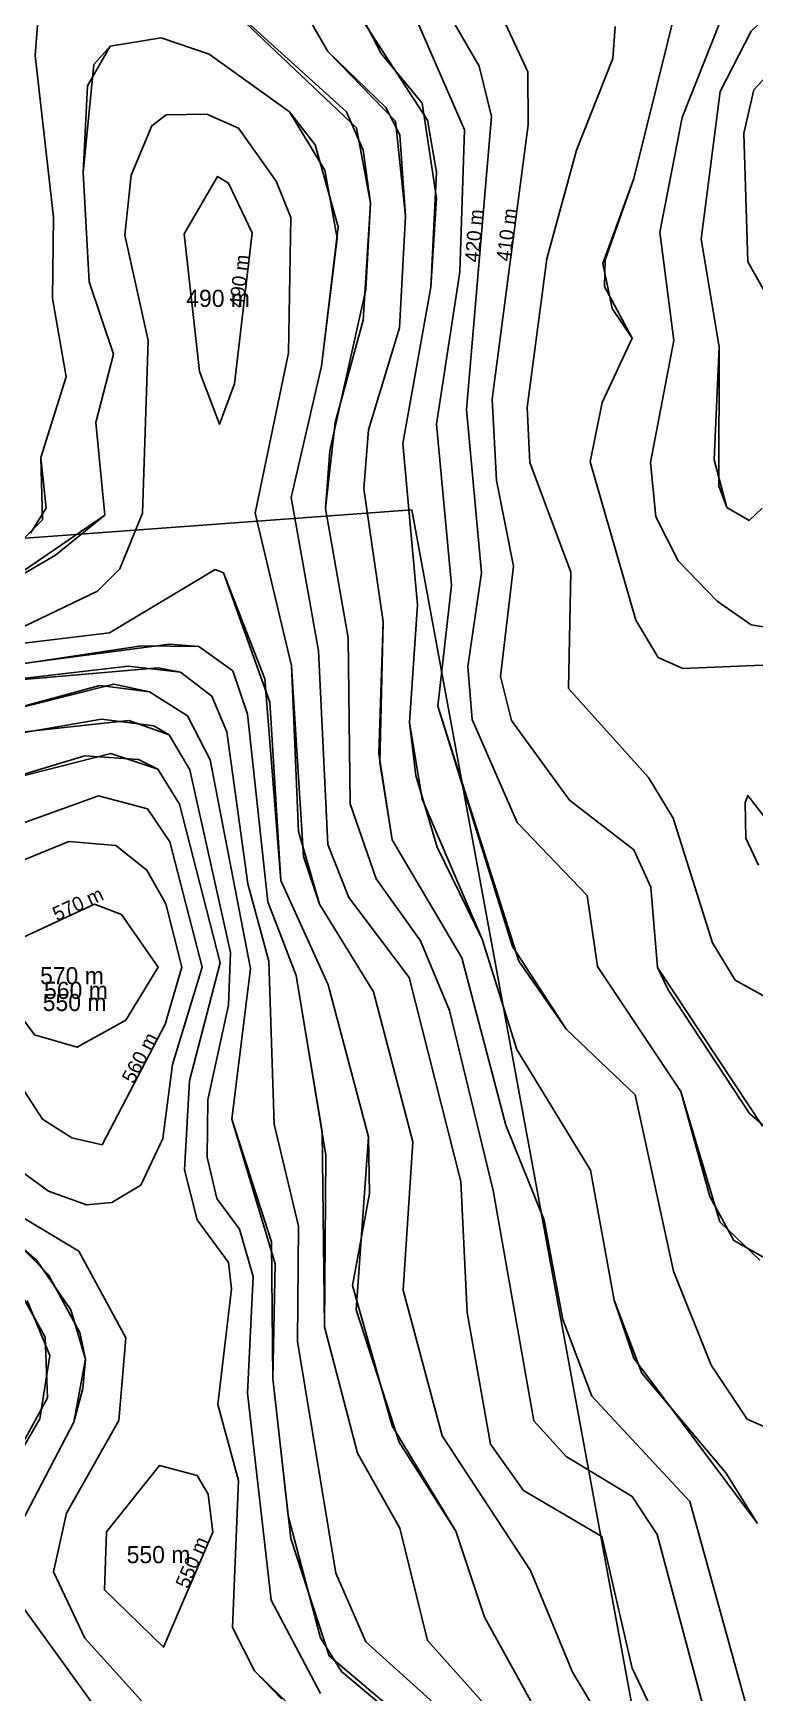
# Model space of a CAD drawing. Extents: x 120.7465 to 120.8269, y 14.0376 to 14.0711.
# Drawn here: x 120.78798 to 120.79235, y 14.05564 to 14.06568 of the extents above; entities that cross this region are included whole.
import ezdxf
from ezdxf.enums import TextEntityAlignment as Align

# ---------------------------------------------------------------- set-up
doc = ezdxf.new("R2010")
doc.units = 0
doc.header["$MEASUREMENT"] = 0
for name, color, linetype in [('Contour_Line_Intermediate', 7, 'Continuous'), ('Contour_Line_Major', 7, 'Continuous'), ('FEATURE_LABEL', 7, 'Continuous'), ('Iso-height_Area', 7, 'Continuous'), ('Unknown_Area_Type', 7, 'Continuous')]:
    doc.layers.add(name, color=color, linetype=linetype)

msp = doc.modelspace()

# ---------------------------------------------------------------- linework, layer by layer
at = {"layer": 'Contour_Line_Intermediate', "color": 36}
for points in [[(120.792662, 14.057137), (120.792304, 14.057295), (120.792085, 14.057621), (120.791858, 14.05819), (120.791625, 14.059257), (120.79121, 14.059653), (120.790921, 14.060067), (120.790432, 14.061611), (120.790513, 14.062342), (120.790423, 14.063318), (120.790565, 14.06424), (120.790593, 14.065098), (120.789824, 14.066867)], [(120.792396, 14.059068), (120.791761, 14.060029), (120.791721, 14.060514), (120.791618, 14.06074), (120.791229, 14.061042), (120.790877, 14.061524), (120.79081, 14.061791), (120.79089, 14.062457), (120.790787, 14.062976), (120.79076, 14.063468), (120.790979, 14.065129), (120.790977, 14.06545), (120.790322, 14.066859)], [(120.792447, 14.061861), (120.791915, 14.061839), (120.791766, 14.061905), (120.79163, 14.062132), (120.791354, 14.06309), (120.791427, 14.063449), (120.791608, 14.063838), (120.791487, 14.064017), (120.79143, 14.06429), (120.791618, 14.064804), (120.792028, 14.066456)], [(120.792366, 14.056664), (120.792175, 14.056969), (120.791667, 14.057574), (120.791499, 14.058015), (120.791356, 14.058802), (120.790909, 14.059533), (120.7907, 14.0602), (120.790427, 14.060757), (120.790298, 14.061191), (120.790259, 14.061512), (120.790309, 14.062224), (120.79022, 14.0632), (120.790389, 14.064146), (120.790423, 14.064686), (120.790337, 14.065261), (120.790088, 14.065562), (120.789669, 14.06637)], [(120.792587, 14.066397), (120.79218, 14.065856), (120.79191, 14.065174), (120.791775, 14.064479), (120.791859, 14.063824), (120.791718, 14.063086), (120.79175, 14.062756), (120.791887, 14.062491), (120.792122, 14.062245), (120.792328, 14.062103), (120.792552, 14.062067)], [(120.792394, 14.062808), (120.792316, 14.062734), (120.79218, 14.062813), (120.792133, 14.062944), (120.792134, 14.063786), (120.792026, 14.064437), (120.79214, 14.065331), (120.792329, 14.065696), (120.793009, 14.066329)], [(120.792298, 14.055564), (120.791956, 14.056797), (120.791363, 14.057434), (120.791188, 14.057898), (120.791075, 14.0585), (120.790842, 14.059074), (120.790577, 14.060087), (120.790155, 14.060801), (120.790074, 14.061323), (120.790101, 14.06212), (120.789984, 14.062925), (120.790011, 14.063283), (120.790199, 14.0639), (120.790236, 14.064576), (120.790201, 14.065069), (120.790116, 14.065234), (120.789766, 14.065574), (120.789386, 14.066235)], [(120.788963, 14.066035), (120.789878, 14.065207), (120.78998, 14.064975), (120.790023, 14.064656), (120.78998, 14.063947), (120.78981, 14.063328), (120.789752, 14.062806), (120.789889, 14.062025), (120.789901, 14.061019), (120.790057, 14.060566), (120.790327, 14.060189), (120.790502, 14.059768), (120.790767, 14.058678), (120.791012, 14.057285), (120.791208, 14.057069), (120.791608, 14.056826), (120.79176, 14.056597), (120.792162, 14.055089)], [(120.787964, 14.062658), (120.78806, 14.062808), (120.788027, 14.063115), (120.788181, 14.063603), (120.788099, 14.064078), (120.788104, 14.064571), (120.787993, 14.065548), (120.788015, 14.065837)], [(120.79252, 14.058208), (120.792223, 14.058377), (120.792077, 14.058642), (120.791903, 14.059279), (120.791398, 14.060035), (120.791335, 14.060465), (120.790912, 14.060907), (120.790639, 14.06153), (120.790613, 14.06185), (120.790695, 14.062417), (120.790604, 14.063407), (120.790757, 14.06518), (120.790681, 14.065484), (120.790499, 14.065797)], [(120.792461, 14.059824), (120.792231, 14.059952), (120.792094, 14.060177), (120.791856, 14.060932), (120.791707, 14.061178), (120.791222, 14.061718), (120.791237, 14.062421), (120.790988, 14.063085), (120.790973, 14.063419), (120.791091, 14.064319), (120.791271, 14.064976), (120.79149, 14.06553), (120.791505, 14.065724)], [(120.791947, 14.055074), (120.791607, 14.055788), (120.791425, 14.056585), (120.790949, 14.056863), (120.790749, 14.057144), (120.790609, 14.05794), (120.790571, 14.058733), (120.790257, 14.059968), (120.789893, 14.060453), (120.789766, 14.060774), (120.789709, 14.061945), (120.789543, 14.062874), (120.789727, 14.063669), (120.789827, 14.064511), (120.789688, 14.065008), (120.789534, 14.065207), (120.789047, 14.065556), (120.788757, 14.065656), (120.788447, 14.065605), (120.788349, 14.065495), (120.788284, 14.064841), (120.788321, 14.064179), (120.788467, 14.063741), (120.788361, 14.063327), (120.788415, 14.062766), (120.788116, 14.062525), (120.787735, 14.062302)], [(120.792652, 14.065673), (120.792345, 14.065341), (120.792283, 14.065078), (120.792308, 14.064299), (120.792496, 14.063969)], [(120.791614, 14.05515), (120.791247, 14.055764), (120.790992, 14.056379), (120.790457, 14.057194), (120.790221, 14.058076), (120.79028, 14.058973), (120.790042, 14.059881), (120.789715, 14.060411), (120.789618, 14.060701), (120.789545, 14.061854), (120.789326, 14.062779), (120.789527, 14.063749), (120.789541, 14.064569), (120.789453, 14.064789), (120.789225, 14.065109), (120.789033, 14.065193), (120.788787, 14.06519), (120.7887, 14.065124), (120.788574, 14.064824), (120.788537, 14.064461), (120.788678, 14.063824), (120.788643, 14.062779), (120.788506, 14.062442), (120.788371, 14.062306), (120.78792, 14.062091)], [(120.789307, 14.064476), (120.789164, 14.064776), (120.789098, 14.064817), (120.788895, 14.064469), (120.788989, 14.063637), (120.78911, 14.063317), (120.7892, 14.063561), (120.789307, 14.064476)], [(120.791165, 14.055276), (120.790713, 14.056096), (120.790541, 14.056617), (120.790197, 14.057155), (120.789936, 14.057957), (120.790011, 14.059003), (120.789767, 14.059924), (120.789481, 14.060556), (120.789414, 14.061635), (120.789134, 14.062418), (120.789083, 14.062437), (120.788444, 14.062055), (120.787169, 14.061901)], [(120.79055, 14.055447), (120.789995, 14.055947), (120.789814, 14.056362), (120.789581, 14.057764), (120.789588, 14.058462), (120.78944, 14.059081), (120.789407, 14.060066), (120.789281, 14.060536), (120.789154, 14.061455), (120.789062, 14.06167), (120.788873, 14.061816), (120.788738, 14.061843), (120.787689, 14.061752)], [(120.790448, 14.055291), (120.789773, 14.055862), (120.789542, 14.056573), (120.789432, 14.057541), (120.789446, 14.058234), (120.789184, 14.05911), (120.789296, 14.060023), (120.789052, 14.061286), (120.788915, 14.061551), (120.788686, 14.061698), (120.788469, 14.061744), (120.787691, 14.061547)], [(120.78972, 14.055635), (120.789422, 14.0562), (120.789278, 14.057453), (120.789314, 14.058159), (120.789231, 14.058444), (120.789093, 14.05863), (120.789034, 14.058881), (120.789038, 14.059228), (120.789163, 14.059801), (120.789175, 14.06012), (120.78893, 14.061225), (120.788804, 14.061437), (120.78856, 14.061523), (120.787835, 14.061446)], [(120.78956, 14.05554), (120.789321, 14.055771), (120.789187, 14.056033), (120.789224, 14.056924), (120.7891, 14.057383), (120.789181, 14.058083), (120.789163, 14.058243), (120.788975, 14.058501), (120.788897, 14.058804), (120.788928, 14.059343), (120.789113, 14.060057), (120.788868, 14.061018), (120.788735, 14.061229), (120.788452, 14.061323), (120.787737, 14.061143)], [(120.789004, 14.060031), (120.788824, 14.059441), (120.788766, 14.058994), (120.788632, 14.058712), (120.788457, 14.058607), (120.788304, 14.058593), (120.788074, 14.058674), (120.787767, 14.058896), (120.78746, 14.060009), (120.787531, 14.060531), (120.787749, 14.060841), (120.788377, 14.061068), (120.788673, 14.06099), (120.788808, 14.06079), (120.789004, 14.060031)], [(120.792373, 14.060648), (120.792295, 14.060811), (120.792291, 14.061027), (120.792307, 14.06107), (120.792454, 14.060883)], [(120.788882, 14.060031), (120.788785, 14.060413), (120.78867, 14.060618), (120.788481, 14.060767), (120.788197, 14.060792), (120.787897, 14.060668), (120.787669, 14.060393), (120.787597, 14.060063), (120.787628, 14.05974), (120.788038, 14.059111), (120.788215, 14.058998), (120.788398, 14.058956), (120.788781, 14.059685), (120.788882, 14.060031)], [(120.788738, 14.060031), (120.788515, 14.060349), (120.788353, 14.060412), (120.787896, 14.060201), (120.787774, 14.060116), (120.787714, 14.059995), (120.787989, 14.059622), (120.788247, 14.059546), (120.788542, 14.05971), (120.788738, 14.060031)], [(120.787629, 14.058578), (120.788003, 14.058255), (120.788209, 14.057957), (120.788297, 14.057657), (120.788281, 14.057481), (120.788228, 14.057277), (120.787889, 14.056627)], [(120.787783, 14.058597), (120.788257, 14.058311), (120.788542, 14.057786), (120.788499, 14.057287), (120.788183, 14.056725), (120.788105, 14.05637), (120.788293, 14.05597), (120.788637, 14.05559)], [(120.787861, 14.05814), (120.788054, 14.05779), (120.788068, 14.057423), (120.787634, 14.05663)], [(120.789068, 14.056611), (120.789041, 14.056841), (120.788974, 14.056953), (120.788747, 14.057015), (120.788425, 14.056613), (120.788413, 14.056261), (120.78877, 14.055914), (120.789068, 14.056611)], [(120.787845, 14.056257), (120.788429, 14.05545)]]:
    msp.add_lwpolyline(points, dxfattribs=at)
at = {"layer": 'Contour_Line_Major', "color": 36}
for points in [[(120.792298, 14.055564), (120.791956, 14.056797), (120.791363, 14.057434), (120.791188, 14.057898), (120.791075, 14.0585), (120.790842, 14.059074), (120.790577, 14.060087), (120.790155, 14.060801), (120.790074, 14.061323), (120.790101, 14.06212), (120.789984, 14.062925), (120.790011, 14.063283), (120.790199, 14.0639), (120.790236, 14.064576), (120.790201, 14.065069), (120.790116, 14.065234), (120.789766, 14.065574), (120.789386, 14.066235)], [(120.792461, 14.059824), (120.792231, 14.059952), (120.792094, 14.060177), (120.791856, 14.060932), (120.791707, 14.061178), (120.791222, 14.061718), (120.791237, 14.062421), (120.790988, 14.063085), (120.790973, 14.063419), (120.791091, 14.064319), (120.791271, 14.064976), (120.79149, 14.06553), (120.791505, 14.065724)], [(120.79071, 14.055574), (120.790368, 14.055955), (120.790201, 14.056634), (120.789945, 14.057088), (120.789744, 14.057853), (120.789731, 14.059035), (120.789574, 14.059981), (120.789401, 14.060426), (120.789278, 14.061562), (120.78919, 14.061824), (120.788985, 14.061971), (120.788807, 14.061985), (120.787475, 14.061811)], [(120.79071, 14.055574), (120.790368, 14.055955), (120.790201, 14.056634), (120.789945, 14.057088), (120.789744, 14.057853), (120.789731, 14.059035), (120.789574, 14.059981), (120.789401, 14.060426), (120.789278, 14.061562), (120.78919, 14.061824), (120.788985, 14.061971), (120.788807, 14.061985), (120.787475, 14.061811)], [(120.789004, 14.060031), (120.788824, 14.059441), (120.788766, 14.058994), (120.788632, 14.058712), (120.788457, 14.058607), (120.788304, 14.058593), (120.788074, 14.058674), (120.787767, 14.058896), (120.78746, 14.060009), (120.787531, 14.060531), (120.787749, 14.060841), (120.788377, 14.061068), (120.788673, 14.06099), (120.788808, 14.06079), (120.789004, 14.060031)], [(120.789068, 14.056611), (120.789041, 14.056841), (120.788974, 14.056953), (120.788747, 14.057015), (120.788425, 14.056613), (120.788413, 14.056261), (120.78877, 14.055914), (120.789068, 14.056611)]]:
    msp.add_lwpolyline(points, dxfattribs=at)
at = {"layer": 'Iso-height_Area', "color": 60}
for points in [[(120.789824, 14.066867, 430), (120.790593, 14.065098, 430), (120.790565, 14.06424, 430), (120.790423, 14.063318, 430), (120.790513, 14.062342, 430), (120.790432, 14.061611, 430), (120.790884, 14.060155, 430), (120.79121, 14.059653, 430), (120.791625, 14.059257, 430), (120.791858, 14.05819, 430), (120.792085, 14.057621, 430), (120.792304, 14.057295, 430), (120.792662, 14.057137, 430)], [(120.790322, 14.066859, 410), (120.790977, 14.06545, 410), (120.790979, 14.065129, 410), (120.79076, 14.063468, 410), (120.790787, 14.062976, 410), (120.79089, 14.062457, 410), (120.79081, 14.061791, 410), (120.790877, 14.061524, 410), (120.791229, 14.061042, 410), (120.791618, 14.06074, 410), (120.791721, 14.060514, 410), (120.791761, 14.060029, 410), (120.791825, 14.059893, 410), (120.792318, 14.059144, 410), (120.792572, 14.058926, 410)], [(120.792298, 14.055564, 450), (120.791956, 14.056797, 450), (120.791363, 14.057434, 450), (120.791188, 14.057898, 450), (120.791075, 14.0585, 450), (120.790842, 14.059074, 450), (120.790577, 14.060087, 450), (120.790155, 14.060801, 450), (120.79008, 14.06127, 450), (120.790101, 14.06212, 450), (120.789984, 14.062925, 450), (120.790011, 14.063283, 450), (120.790199, 14.0639, 450), (120.790236, 14.064576, 450), (120.790174, 14.065152, 450), (120.789766, 14.065574, 450), (120.789386, 14.066235, 450)], [(120.792298, 14.055564, 450), (120.791956, 14.056797, 450), (120.791363, 14.057434, 450), (120.791188, 14.057898, 450), (120.791075, 14.0585, 450), (120.790842, 14.059074, 450), (120.790577, 14.060087, 450), (120.790155, 14.060801, 450), (120.79008, 14.06127, 450), (120.790101, 14.06212, 450), (120.789984, 14.062925, 450), (120.790011, 14.063283, 450), (120.790199, 14.0639, 450), (120.790236, 14.064576, 450), (120.790174, 14.065152, 450), (120.789766, 14.065574, 450), (120.789386, 14.066235, 450)], [(120.792162, 14.055089, 460), (120.79176, 14.056597, 460), (120.791608, 14.056826, 460), (120.791208, 14.057069, 460), (120.791012, 14.057285, 460), (120.790767, 14.058678, 460), (120.790502, 14.059768, 460), (120.790327, 14.060189, 460), (120.790057, 14.060566, 460), (120.789901, 14.061019, 460), (120.789889, 14.062025, 460), (120.789752, 14.062806, 460), (120.789778, 14.063155, 460), (120.789996, 14.064132, 460), (120.790023, 14.064656, 460), (120.789939, 14.065111, 460), (120.788963, 14.066035, 460)], [(120.788015, 14.065837, 460), (120.787993, 14.065548, 460), (120.788104, 14.064571, 460), (120.788099, 14.064078, 460), (120.788181, 14.063603, 460), (120.788027, 14.063115, 460), (120.788038, 14.062739, 460), (120.787822, 14.062521, 460)], [(120.792366, 14.056664, 440), (120.791618, 14.057664, 440), (120.791499, 14.058015, 440), (120.791356, 14.058802, 440), (120.790909, 14.059533, 440), (120.7907, 14.0602, 440), (120.790336, 14.061047, 440), (120.790259, 14.061512, 440), (120.790309, 14.062224, 440), (120.79022, 14.0632, 440), (120.790389, 14.064146, 440), (120.790423, 14.064843, 440), (120.790369, 14.065158, 440), (120.789944, 14.06581, 440)], [(120.79238, 14.058257, 420), (120.792138, 14.05849, 420), (120.791903, 14.059279, 420), (120.791398, 14.060035, 420), (120.791335, 14.060465, 420), (120.790912, 14.060907, 420), (120.790639, 14.06153, 420), (120.790613, 14.06185, 420), (120.790695, 14.062417, 420), (120.790604, 14.063407, 420), (120.790757, 14.06518, 420), (120.790681, 14.065484, 420), (120.790499, 14.065797, 420)], [(120.792461, 14.059824, 400), (120.792231, 14.059952, 400), (120.792094, 14.060177, 400), (120.791856, 14.060932, 400), (120.791707, 14.061178, 400), (120.791222, 14.061718, 400), (120.791237, 14.062421, 400), (120.790988, 14.063085, 400), (120.790973, 14.063419, 400), (120.791091, 14.064319, 400), (120.791271, 14.064976, 400), (120.79149, 14.06553, 400), (120.791505, 14.065724, 400)], [(120.792461, 14.059824, 400), (120.792231, 14.059952, 400), (120.792094, 14.060177, 400), (120.791856, 14.060932, 400), (120.791707, 14.061178, 400), (120.791222, 14.061718, 400), (120.791237, 14.062421, 400), (120.790988, 14.063085, 400), (120.790973, 14.063419, 400), (120.791091, 14.064319, 400), (120.791271, 14.064976, 400), (120.79149, 14.06553, 400), (120.791505, 14.065724, 400)]]:
    msp.add_polyline3d(points, dxfattribs=at)
at = {"layer": 'Iso-height_Area', "color": 70}
for points in [[(120.792447, 14.061861, 390), (120.791915, 14.061839, 390), (120.791766, 14.061905, 390), (120.79163, 14.062132, 390), (120.791354, 14.06309, 390), (120.791427, 14.063449, 390), (120.791608, 14.063838, 390), (120.791441, 14.06415, 390), (120.791444, 14.064312, 390), (120.791618, 14.064804, 390), (120.792028, 14.066456, 390)], [(120.792587, 14.066397, 380), (120.79218, 14.065856, 380), (120.79191, 14.065174, 380), (120.791775, 14.064479, 380), (120.791859, 14.063824, 380), (120.791718, 14.063086, 380), (120.79175, 14.062756, 380), (120.791887, 14.062491, 380), (120.792122, 14.062245, 380), (120.792328, 14.062103, 380), (120.792552, 14.062067, 380)], [(120.792394, 14.062808, 370), (120.792316, 14.062734, 370), (120.79218, 14.062813, 370), (120.792105, 14.063101, 370), (120.792134, 14.063786, 370), (120.792026, 14.064437, 370), (120.79214, 14.065331, 370), (120.792329, 14.065696, 370), (120.793009, 14.066329, 370)], [(120.792496, 14.063969, 360), (120.792308, 14.064299, 360), (120.792283, 14.065078, 360), (120.792345, 14.065341, 360), (120.792652, 14.065673, 360)], [(120.792373, 14.060648, 390), (120.792295, 14.060811, 390), (120.792291, 14.061027, 390), (120.792307, 14.06107, 390), (120.792454, 14.060883, 390)]]:
    msp.add_polyline3d(points, dxfattribs=at)
at = {"layer": 'Iso-height_Area', "color": 2}
for points in [[(120.787735, 14.062302, 470), (120.788415, 14.062766, 470), (120.788361, 14.063327, 470), (120.788467, 14.063741, 470), (120.788321, 14.064179, 470), (120.788284, 14.064841, 470), (120.788311, 14.065365, 470), (120.788447, 14.065605, 470), (120.788757, 14.065656, 470), (120.789047, 14.065556, 470), (120.789534, 14.065207, 470), (120.789748, 14.064855, 470), (120.789821, 14.064443, 470), (120.789727, 14.063669, 470), (120.789543, 14.062874, 470), (120.789709, 14.061945, 470), (120.789766, 14.060774, 470), (120.789893, 14.060453, 470), (120.790257, 14.059968, 470), (120.790571, 14.058733, 470), (120.790609, 14.05794, 470), (120.790749, 14.057144, 470), (120.790949, 14.056863, 470), (120.791425, 14.056585, 470), (120.791607, 14.055788, 470), (120.791947, 14.055074, 470)], [(120.791614, 14.05515, 480), (120.791247, 14.055764, 480), (120.790992, 14.056379, 480), (120.790457, 14.057194, 480), (120.790221, 14.058076, 480), (120.79028, 14.058973, 480), (120.790042, 14.059881, 480), (120.789715, 14.060411, 480), (120.789588, 14.060851, 480), (120.789545, 14.061854, 480), (120.789326, 14.062779, 480), (120.789527, 14.063749, 480), (120.789541, 14.064569, 480), (120.789453, 14.064789, 480), (120.789225, 14.065109, 480), (120.789033, 14.065193, 480), (120.788787, 14.06519, 480), (120.7887, 14.065124, 480), (120.788574, 14.064824, 480), (120.788537, 14.064461, 480), (120.788678, 14.063824, 480), (120.788643, 14.062779, 480), (120.788506, 14.062442, 480), (120.788371, 14.062306, 480), (120.78792, 14.062091, 480)], [(120.787169, 14.061901, 490), (120.788444, 14.062055, 490), (120.789083, 14.062437, 490), (120.789134, 14.062418, 490), (120.789383, 14.061775, 490), (120.789481, 14.060556, 490), (120.789767, 14.059924, 490), (120.790011, 14.059003, 490), (120.790017, 14.05866, 490), (120.789915, 14.058103, 490), (120.790154, 14.057255, 490), (120.790541, 14.056617, 490), (120.790713, 14.056096, 490), (120.791165, 14.055276, 490)], [(120.787325, 14.061778, 500), (120.788637, 14.061976, 500), (120.788985, 14.061971, 500), (120.78919, 14.061824, 500), (120.789278, 14.061562, 500), (120.789401, 14.060426, 500), (120.789574, 14.059981, 500), (120.789754, 14.058892, 500), (120.789744, 14.057853, 500), (120.789945, 14.057088, 500), (120.790201, 14.056634, 500), (120.790368, 14.055955, 500), (120.79071, 14.055574, 500)], [(120.787325, 14.061778, 500), (120.788637, 14.061976, 500), (120.788985, 14.061971, 500), (120.78919, 14.061824, 500), (120.789278, 14.061562, 500), (120.789401, 14.060426, 500), (120.789574, 14.059981, 500), (120.789754, 14.058892, 500), (120.789744, 14.057853, 500), (120.789945, 14.057088, 500), (120.790201, 14.056634, 500), (120.790368, 14.055955, 500), (120.79071, 14.055574, 500)], [(120.787689, 14.061752, 510), (120.788557, 14.061852, 510), (120.788873, 14.061816, 510), (120.789062, 14.06167, 510), (120.789154, 14.061455, 510), (120.789281, 14.060536, 510), (120.789407, 14.060066, 510), (120.78944, 14.059081, 510), (120.789588, 14.058462, 510), (120.789581, 14.057764, 510), (120.789814, 14.056362, 510), (120.789995, 14.055947, 510), (120.79055, 14.055447, 510)], [(120.787691, 14.061547, 520), (120.788384, 14.061736, 520), (120.788686, 14.061698, 520), (120.788915, 14.061551, 520), (120.789052, 14.061286, 520), (120.789296, 14.060023, 520), (120.789184, 14.05911, 520), (120.789425, 14.058369, 520), (120.789432, 14.057541, 520), (120.789524, 14.056709, 520), (120.789721, 14.055971, 520), (120.789847, 14.055768, 520), (120.790511, 14.055211, 520)], [(120.787726, 14.061417, 530), (120.788395, 14.061531, 530), (120.788711, 14.061492, 530), (120.788804, 14.061437, 530), (120.78893, 14.061225, 530), (120.789175, 14.06012, 530), (120.789163, 14.059801, 530), (120.789038, 14.059228, 530), (120.789034, 14.058881, 530), (120.789093, 14.05863, 530), (120.789231, 14.058444, 530), (120.789314, 14.058159, 530), (120.789278, 14.057453, 530), (120.789422, 14.0562, 530), (120.78972, 14.055635, 530)], [(120.789486, 14.055599, 540), (120.789321, 14.055771, 540), (120.789187, 14.056033, 540), (120.789224, 14.056924, 540), (120.7891, 14.057383, 540), (120.789181, 14.058083, 540), (120.789163, 14.058243, 540), (120.788975, 14.058501, 540), (120.788897, 14.058804, 540), (120.788928, 14.059343, 540), (120.789113, 14.060057, 540), (120.788868, 14.061018, 540), (120.788735, 14.061229, 540), (120.788619, 14.061288, 540), (120.788293, 14.06131, 540), (120.787737, 14.061143, 540)], [(120.787889, 14.056627, 530), (120.788228, 14.057277, 530), (120.788297, 14.057657, 530), (120.788263, 14.05782, 530), (120.788074, 14.058168, 530), (120.787561, 14.058688, 530)], [(120.787783, 14.058597, 540), (120.788257, 14.058311, 540), (120.788542, 14.057786, 540), (120.788499, 14.057287, 540), (120.788183, 14.056725, 540), (120.788105, 14.05637, 540), (120.788293, 14.05597, 540), (120.788637, 14.05559, 540)], [(120.787634, 14.05663, 520), (120.788022, 14.057297, 520), (120.788083, 14.057681, 520), (120.787944, 14.058012, 520)], [(120.788429, 14.05545, 530), (120.787845, 14.056257, 530)]]:
    msp.add_polyline3d(points, dxfattribs=at)
for points in [[(120.789307, 14.064476, 490), (120.789164, 14.064776, 490), (120.789098, 14.064817, 490), (120.788895, 14.064469, 490), (120.788989, 14.063637, 490), (120.78911, 14.063317, 490), (120.7892, 14.063561, 490), (120.789307, 14.064476, 490)], [(120.789004, 14.060031, 550), (120.788824, 14.059441, 550), (120.788766, 14.058994, 550), (120.788632, 14.058712, 550), (120.788457, 14.058607, 550), (120.788304, 14.058593, 550), (120.788074, 14.058674, 550), (120.787767, 14.058896, 550), (120.78746, 14.060009, 550), (120.787531, 14.060531, 550), (120.787749, 14.060841, 550), (120.788377, 14.061068, 550), (120.788673, 14.06099, 550), (120.788808, 14.06079, 550), (120.789004, 14.060031, 550)], [(120.789004, 14.060031, 550), (120.788824, 14.059441, 550), (120.788766, 14.058994, 550), (120.788632, 14.058712, 550), (120.788457, 14.058607, 550), (120.788304, 14.058593, 550), (120.788074, 14.058674, 550), (120.787767, 14.058896, 550), (120.78746, 14.060009, 550), (120.787531, 14.060531, 550), (120.787749, 14.060841, 550), (120.788377, 14.061068, 550), (120.788673, 14.06099, 550), (120.788808, 14.06079, 550), (120.789004, 14.060031, 550)], [(120.788882, 14.060031, 560), (120.788785, 14.060413, 560), (120.78867, 14.060618, 560), (120.788481, 14.060767, 560), (120.788197, 14.060792, 560), (120.787897, 14.060668, 560), (120.787669, 14.060393, 560), (120.787597, 14.060063, 560), (120.787628, 14.05974, 560), (120.788038, 14.059111, 560), (120.788215, 14.058998, 560), (120.788398, 14.058956, 560), (120.788781, 14.059685, 560), (120.788882, 14.060031, 560)], [(120.788738, 14.060031, 570), (120.788515, 14.060349, 570), (120.788353, 14.060412, 570), (120.787896, 14.060201, 570), (120.787774, 14.060116, 570), (120.787714, 14.059995, 570), (120.787989, 14.059622, 570), (120.788247, 14.059546, 570), (120.788542, 14.05971, 570), (120.788738, 14.060031, 570)], [(120.789068, 14.056611, 550), (120.789041, 14.056841, 550), (120.788974, 14.056953, 550), (120.788747, 14.057015, 550), (120.788425, 14.056613, 550), (120.788413, 14.056261, 550), (120.78877, 14.055914, 550), (120.789068, 14.056611, 550)], [(120.789068, 14.056611, 550), (120.789041, 14.056841, 550), (120.788974, 14.056953, 550), (120.788747, 14.057015, 550), (120.788425, 14.056613, 550), (120.788413, 14.056261, 550), (120.78877, 14.055914, 550), (120.789068, 14.056611, 550)]]:
    msp.add_polyline3d(points, close=True, dxfattribs=at)
at = {"layer": 'Unknown_Area_Type', "color": 18}
msp.add_polyline3d([(120.777463, 14.04468, 0), (120.779351, 14.041737, 0), (120.793779, 14.043765, 0), (120.790274, 14.062798, 0), (120.786228, 14.062503, 0), (120.777463, 14.04468, 0)], close=True, dxfattribs=at)

# ---------------------------------------------------------------- texts
at = {"layer": 'FEATURE_LABEL', "color": 18}
for s, rotation, p in [('420 m', 85.1, (120.79068, 14.064294)), ('410 m', 82.5, (120.79087, 14.064299)), ('490 m', 83.3, (120.789253, 14.064019)), ('570 m', 24.8, (120.788124, 14.060307)), ('560 m', 62.3, (120.78859, 14.05932)), ('550 m', 66.9, (120.788919, 14.056263)), ('550 m', 66.9, (120.788919, 14.056263))]:
    msp.add_text(s, height=0.0000865, rotation=rotation, dxfattribs=at).set_placement(p)
for s, p in [('490 m', (120.789101, 14.064079, 490)), ('570 m', (120.788216, 14.059979, 570)), ('560 m', (120.78824, 14.05989, 560)), ('550 m', (120.788232, 14.059817, 550)), ('550 m', (120.788232, 14.059817, 550)), ('550 m', (120.78874, 14.056475, 550)), ('550 m', (120.78874, 14.056475, 550))]:
    msp.add_text(s, height=0.0001038, dxfattribs=at).set_placement(p, align=Align.MIDDLE_CENTER)

doc.saveas('drawing.dxf')
